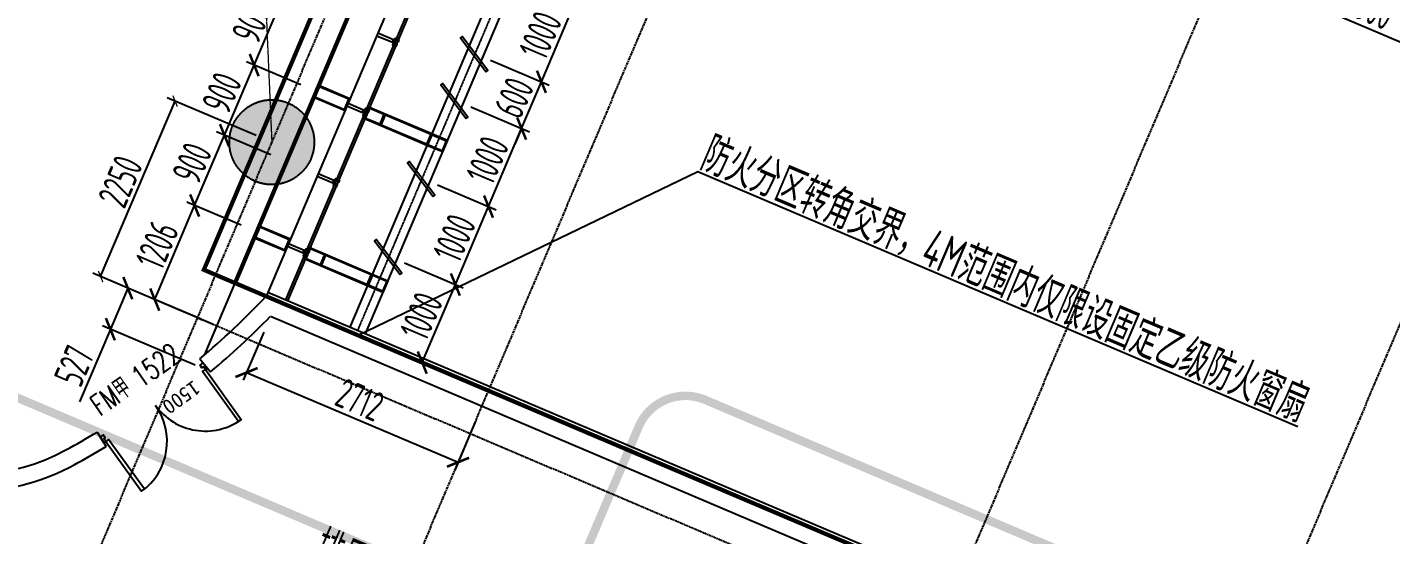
# Model space of a CAD drawing. Extents: x 11778731 to 12007717, y -6694179 to -6314888.
# Drawn here: x 11970474 to 11986574, y -6427766 to -6421778 of the extents above; entities that cross this region are included whole.
import ezdxf
from ezdxf.enums import TextEntityAlignment as Align
from ezdxf.xclip import XClip

# ---------------------------------------------------------------- set-up
doc = ezdxf.new("R2010")
doc.units = 0
doc.header["$LTSCALE"] = 10
doc.header["$MEASUREMENT"] = 0
doc.header["$XCLIPFRAME"] = 0
for name, pattern in [('A3-RG-axis-100$0$CENTER', [2, 1.25, -0.25, 0.25, -0.25]), ('A3-RI-5F$0$DASH', [0.35, 0.25, -0.1]), ('A3-RI-5F$0$DOTE', [2.42, 2, -0.2, 0.02, -0.2]), ('DASHED2', [0.375, 0.25, -0.125])]:
    doc.linetypes.add(name, pattern=pattern)
for name, color, linetype in [('A-CLOD', 200, 'Continuous'), ('A3-RB-5F-100$0$A-DIMS-100', 1, 'Continuous'), ('A3-RG-axis-100$0$A-DIMS-100', 1, 'Continuous'), ('A3-RG-axis-100$0$A-GRID', 1, 'A3-RG-axis-100$0$CENTER'), ('A3-RI-5F$0$A-DETAILS', 11, 'Continuous'), ('A3-RI-5F$0$A-DOOR', 32, 'Continuous'), ('A3-RI-5F$0$A-FACD-ALUM', 30, 'Continuous'), ('A3-RI-5F$0$A-FLOR', 2, 'Continuous'), ('A3-RI-5F$0$A-GLAZ', 140, 'Continuous'), ('A3-RI-5F$0$A-WALL', 7, 'Continuous'), ('A3-RI-5F$0$A-WALL-FINI', 95, 'Continuous'), ('A3-RS-1F$0$A-HATH-GRAY', 8, 'Continuous'), ('A3-RS-1F$0$A-WALL', 7, 'Continuous'), ('A3-SYMB-5F-100$0$A-SYMB', 4, 'Continuous'), ('A3-SYMB-5F-100$0$A-SYMB-AREA', 4, 'Continuous'), ('A3-SYMB-5F-100$0$A-SYMB-DOOR', 3, 'Continuous'), ('A3-SYMB-5F-100$0$A-SYMB-DOOR1', 3, 'Continuous'), ('A3-SYMB-5F-100$0$A-SYMB-DOOR2', 3, 'Continuous'), ('A3-SYMB-5F-100$0$A-SYMB-DOOR3', 3, 'Continuous'), ('A3-SYMB-5F-100$0$A-SYMB-NAME', 4, 'Continuous'), ('A3-SYMB-5F-100$0$A-SYMB-NAME-E', 4, 'Continuous')]:
    doc.layers.add(name, color=color, linetype=linetype)
doc.layers.add('A3-RI-5F$0$AN-P1', color=1, linetype='Continuous', lineweight=5)
doc.styles.add('A3-RB-5F-100$0$XD2008', font='xd-hzs.shx', dxfattribs={"width": 0.7, "bigfont": 'xd-hztxt.shx'})
doc.styles.add('A3-RG-axis-100$0$XD2008', font='xd-hzs.shx', dxfattribs={"width": 0.7, "bigfont": 'xd-hztxt.shx'})
doc.styles.add('A3-RI-5F$0$Standard', font='')
doc.styles.add('A3-SYMB-5F-100$0$ECADI', font='hzs.shx', dxfattribs={"width": 0.7, "bigfont": 'hztxt.shx'})
doc.styles.add('A3-SYMB-5F-100$0$ECADI-TXT', font='simplex.shx', dxfattribs={"bigfont": 'hztxt.shx'})
doc.styles.get('A3-RI-5F$0$Standard').set_extended_font_data('SimSun')
doc.dimstyles.new('A3-RB-5F-100$0$XD100', dxfattribs={"dimscale": 100, "dimtxt": 3.5, "dimasz": 1.5, "dimexe": 1, "dimexo": 2, "dimgap": 0.5, "dimtad": 1, "dimdec": 0, "dimdsep": 46, "dimtxsty": 'A3-RB-5F-100$0$XD2008', "dimcen": 2.5, "dimclrt": 4, "dimaunit": 1, "dimadec": 0, "dimazin": 0, "dimtfac": 1, "dimtdec": 0, "dimtix": 1, "dimtmove": 0, "dimatfit": 3, "dimfxl": 0, "dimtolj": 1, "dimtzin": 0, "dimarcsym": 0})
doc.dimstyles.new('A3-RB-5F-100$0$XD100$0', dxfattribs={"dimscale": 100, "dimtxt": 3.5, "dimasz": 2, "dimexe": 1, "dimexo": 2, "dimgap": 0.5, "dimtad": 1, "dimdec": 0, "dimdsep": 46, "dimtxsty": 'A3-RB-5F-100$0$XD2008', "dimblk1": 'A3-RB-5F-100$0$_ARCHTICK', "dimblk2": 'A3-RB-5F-100$0$_ARCHTICK', "dimsah": 1, "dimcen": 2.5, "dimclrt": 4, "dimaunit": 1, "dimadec": 0, "dimazin": 0, "dimtfac": 1, "dimtdec": 0, "dimtix": 1, "dimtmove": 0, "dimatfit": 3, "dimfxl": 0, "dimtolj": 1, "dimtzin": 0, "dimarcsym": 0})
doc.dimstyles.new('A3-RG-axis-100$0$XD100$0', dxfattribs={"dimscale": 100, "dimtxt": 3.5, "dimasz": 1, "dimexe": 1, "dimexo": 2, "dimgap": 0.5, "dimtad": 1, "dimdec": 0, "dimdsep": 46, "dimtxsty": 'A3-RG-axis-100$0$XD2008', "dimblk1": 'A3-RG-axis-100$0$_ARCHTICK', "dimblk2": 'A3-RG-axis-100$0$_ARCHTICK', "dimsah": 1, "dimcen": 2.5, "dimclrt": 4, "dimaunit": 1, "dimadec": 0, "dimazin": 0, "dimtfac": 1, "dimtdec": 0, "dimtix": 1, "dimtmove": 0, "dimatfit": 3, "dimfxl": 0, "dimtolj": 1, "dimtzin": 0, "dimarcsym": 0})

# ---------------------------------------------------------------- blocks, each defined once
blk = doc.blocks.new('A3-RI-5F$0$J-双扇门-1500')
for points in [[(25, 80), (25, 805), (65, 805), (65, 80)], [(1475, 80), (1475, 805), (1435, 805), (1435, 80)], [(0, 80), (25, 80), (25, 40), (45, 40), (45, 0), (0, 0)], [(1500, 80), (1475, 80), (1475, 40), (1455, 40), (1455, 0), (1500, 0)]]:
    blk.add_lwpolyline(points, close=True)
for centre, start, end in [((25, 80), 0, 90), ((1475, 80), 90, 180)]:
    blk.add_arc(centre, 725, start, end)
at = {"layer": 'Defpoints', "style": 'A3-RI-5F$0$Standard'}
blk.add_text('1500', height=175, rotation=360, dxfattribs=at).set_placement((210, 94))
blk = doc.blocks.new('A3-RI-5F')
at = {"layer": 'A3-RI-5F$0$A-DETAILS'}
for points in [[(11974698, -6422798), (11974640, -6422936), (11974456, -6422858), (11974514, -6422720)], [(11974685, -6422804), (11974635, -6422923), (11974469, -6422853), (11974520, -6422733)], [(11975251, -6423033), (11975192, -6423171), (11974640, -6422936), (11974698, -6422798)], [(11975238, -6423038), (11975187, -6423158), (11974653, -6422931), (11974704, -6422811)], [(11975435, -6423111), (11975376, -6423249), (11975192, -6423171), (11975251, -6423033)], [(11975422, -6423116), (11975371, -6423236), (11975205, -6423165), (11975256, -6423046)], [(11973995, -6424455), (11973936, -6424593), (11973752, -6424515), (11973811, -6424377)], [(11973982, -6424460), (11973931, -6424580), (11973766, -6424510), (11973816, -6424390)], [(11974547, -6424690), (11974489, -6424828), (11973936, -6424593), (11973995, -6424455)], [(11974534, -6424695), (11974484, -6424815), (11973950, -6424588), (11974000, -6424468)], [(11974732, -6424768), (11974673, -6424906), (11974489, -6424828), (11974547, -6424690)], [(11974718, -6424773), (11974668, -6424893), (11974502, -6424822), (11974553, -6424703)]]:
    blk.add_lwpolyline(points, close=True, dxfattribs=at)
at = {"layer": 'A3-RI-5F$0$A-FACD-ALUM'}
for p, q in [((11974788, -6421948), (11974796, -6421967)), ((11974791, -6421941), (11974810, -6421933)), ((11974791, -6421941), (11974799, -6421961)), ((11974793, -6421935), (11974813, -6421927)), ((11974439, -6422770), (11974459, -6422762)), ((11974442, -6422763), (11974461, -6422755)), ((11974436, -6422776), (11974444, -6422796)), ((11974439, -6422770), (11974447, -6422789)), ((11974085, -6423605), (11974093, -6423624)), ((11974087, -6423598), (11974107, -6423590)), ((11974087, -6423598), (11974095, -6423618)), ((11974090, -6423592), (11974110, -6423584)), ((11973733, -6424433), (11973741, -6424453)), ((11973736, -6424426), (11973755, -6424419)), ((11973736, -6424426), (11973744, -6424446)), ((11973738, -6424420), (11973758, -6424412))]:
    blk.add_line(p, q, dxfattribs=at)
for points in [[(11978189, -6391860), (11978365, -6391317), (11987372, -6391789), (11973315, -6424906)], [(11978237, -6391711), (11986781, -6392158), (11972568, -6425641)]]:
    blk.add_lwpolyline(points, dxfattribs=at)
for points in [[(11974785, -6421955), (11974797, -6421927), (11974612, -6421849), (11974601, -6421877)], [(11974796, -6421992), (11974808, -6421965), (11974799, -6421961), (11974787, -6421988)], [(11974831, -6421909), (11974820, -6421937), (11974810, -6421933), (11974822, -6421906)], [(11974863, -6421923), (11974852, -6421951), (11974843, -6421947), (11974854, -6421919)], [(11975891, -6422303), (11975911, -6422288), (11975610, -6421888), (11975590, -6421903)], [(11974828, -6422006), (11974840, -6421978), (11974831, -6421974), (11974819, -6422002)], [(11975656, -6422855), (11975676, -6422840), (11975375, -6422441), (11975356, -6422456)], [(11974226, -6422760), (11974284, -6422622), (11973916, -6422466), (11973857, -6422604)], [(11974220, -6422747), (11974271, -6422628), (11973921, -6422479), (11973870, -6422599)], [(11974433, -6422783), (11974445, -6422756), (11974261, -6422678), (11974249, -6422705)], [(11974480, -6422738), (11974468, -6422766), (11974459, -6422762), (11974470, -6422734)], [(11974512, -6422752), (11974500, -6422779), (11974491, -6422775), (11974503, -6422748)], [(11974444, -6422821), (11974456, -6422793), (11974447, -6422789), (11974435, -6422817)], [(11974477, -6422834), (11974488, -6422807), (11974479, -6422803), (11974467, -6422831)], [(11975266, -6423775), (11975286, -6423760), (11974985, -6423361), (11974965, -6423376)], [(11974081, -6423612), (11974093, -6423584), (11973909, -6423506), (11973897, -6423534)], [(11974128, -6423566), (11974116, -6423594), (11974107, -6423590), (11974119, -6423562)], [(11974093, -6423649), (11974104, -6423622), (11974095, -6423618), (11974084, -6423645)], [(11974125, -6423663), (11974137, -6423635), (11974127, -6423631), (11974116, -6423659)], [(11974160, -6423580), (11974148, -6423608), (11974139, -6423604), (11974151, -6423576)], [(11973522, -6424417), (11973581, -6424279), (11973213, -6424123), (11973154, -6424261)], [(11973517, -6424404), (11973568, -6424285), (11973218, -6424136), (11973167, -6424256)], [(11973730, -6424440), (11973742, -6424413), (11973557, -6424335), (11973546, -6424362)], [(11974875, -6424696), (11974895, -6424681), (11974594, -6424282), (11974574, -6424297)], [(11973741, -6424478), (11973753, -6424450), (11973744, -6424446), (11973732, -6424474)], [(11973776, -6424395), (11973765, -6424422), (11973755, -6424419), (11973767, -6424391)], [(11973773, -6424491), (11973785, -6424464), (11973776, -6424460), (11973764, -6424487)], [(11973808, -6424409), (11973797, -6424436), (11973788, -6424432), (11973799, -6424405)]]:
    blk.add_lwpolyline(points, close=True, dxfattribs=at)
at = {"layer": 'A3-RI-5F$0$A-FLOR', "linetype": 'A3-RI-5F$0$DASH', "const_width": 50}
for points in [[(11897637, -6393080), (11898125, -6393287), (11898323, -6393228), (11896986, -6418742), (11920412, -6428686), (11921780, -6425464), (11976706, -6448779), (11984755, -6429817), (11972559, -6424640), (11986356, -6392136)], [(11922332, -6425699), (11977075, -6448936), (11985124, -6429973), (11972927, -6424796), (11986781, -6392158)]]:
    blk.add_lwpolyline(points, dxfattribs=at)
at = {"layer": 'A3-RI-5F$0$A-GLAZ'}
for p, q in [((11988805, -6391614), (11974465, -6425395)), ((11988509, -6391798), (11974281, -6425317))]:
    blk.add_line(p, q, dxfattribs=at)
for points in [[(11977975, -6391791), (11978205, -6391083), (11987705, -6391581), (11973522, -6424994)], [(11977951, -6391783), (11978187, -6391057), (11987742, -6391558), (11973545, -6425004)]]:
    blk.add_lwpolyline(points, dxfattribs=at)
at = {"layer": 'A3-RI-5F$0$A-GLAZ', "linetype": 'A3-RI-5F$0$DASH'}
blk.add_lwpolyline([(11987700, -6391656), (11988657, -6391706), (11974373, -6425356)], dxfattribs=at)
at = {"layer": 'A3-RI-5F$0$A-WALL'}
for p, q in [((11985124, -6429973), (11973295, -6424952)), ((11980995, -6428438), (11973344, -6425190)), ((11972510, -6425690), (11972639, -6425843)), ((11971301, -6426554), (11971404, -6426726))]:
    blk.add_line(p, q, dxfattribs=at)
for centre, radius, start, end in [((11966372, -6418374), 9550, 309.998, 316.4649), ((11966372, -6418374), 9750, 309.998, 315.6479), ((11966372, -6418374), 9550, 298.5105, 301.0706), ((11969785, -6424657), 2400, 247, 298.5105), ((11966372, -6418374), 9750, 298.5105, 301.0706), ((11969785, -6424657), 2600, 247, 298.5105)]:
    blk.add_arc(centre, radius, start, end, dxfattribs=at)
at = {"layer": 'A3-RI-5F$0$A-WALL-FINI'}
for p, q in [((11973315, -6424906), (11973295, -6424952)), ((11985189, -6429947), (11973315, -6424906))]:
    blk.add_line(p, q, dxfattribs=at)
at = {"layer": 'A3-RI-5F$0$AN-P1', "linetype": 'A3-RI-5F$0$DOTE'}
blk.add_line((11972698, -6407951), (11973361, -6423134), dxfattribs=at)
at = {"layer": 'A3-RI-5F$0$A-DOOR', "rotation": 215.7680788375609}
blk.add_blockref('A3-RI-5F$0$J-双扇门-1500', (11972550, -6425738), dxfattribs=at)
blk = doc.blocks.new('A3-RG-axis-100$0$_ARCHTICK')
at = {"color": 0, "linetype": 'ByBlock', "const_width": 0.15}
blk.add_lwpolyline([(-0.5, -0.5), (0.5, 0.5)], dxfattribs=at)
blk = doc.blocks.new('*D233')
at = {"layer": 'A3-RG-axis-100$0$A-DIMS-100', "color": 0, "lineweight": -2}
for p, q in [((11984545, -6421100), (11984527, -6421141)), ((11984566, -6421049), (11987880, -6422456)), ((11987859, -6422506), (11987841, -6422548))]:
    blk.add_line(p, q, dxfattribs=at)
at = {"layer": 'Defpoints', "color": 0}
for p in [(11984623, -6420915), (11987937, -6422322), (11987880, -6422456)]:
    blk.add_point(p, dxfattribs=at)
at = {"layer": 'A3-RG-axis-100$0$A-DIMS-100', "color": 0, "lineweight": -2, "xscale": 100, "yscale": 100, "zscale": 100}
for p, rotation in [((11984566, -6421049), 156.999999999898), ((11987880, -6422456), 336.999999999898)]:
    blk.add_blockref('A3-RG-axis-100$0$_ARCHTICK', p, dxfattribs=dict(at, rotation=rotation))
at = {"layer": 'A3-RG-axis-100$0$A-DIMS-100', "color": 4, "insert": (11986311, -6421545), "char_height": 350, "attachment_point": 5, "rotation": 337, "style": 'A3-RG-axis-100$0$XD2008'}
blk.add_mtext('\\A1;3600', dxfattribs=at)
blk = doc.blocks.new('*D307')
at = {"layer": 'A3-RG-axis-100$0$A-DIMS-100', "color": 0, "lineweight": -2}
for p, q in [((11971340, -6424720), (11972219, -6422649)), ((11973177, -6423055), (11972127, -6422610)), ((11972298, -6425127), (11971248, -6424681))]:
    blk.add_line(p, q, dxfattribs=at)
at = {"layer": 'Defpoints', "color": 0}
for p in [(11972219, -6422649), (11973361, -6423134), (11972482, -6425205)]:
    blk.add_point(p, dxfattribs=at)
at = {"layer": 'A3-RG-axis-100$0$A-DIMS-100', "color": 0, "lineweight": -2, "xscale": 100, "yscale": 100, "zscale": 100}
for p, rotation in [((11972219, -6422649), 67.00006332379806), ((11971340, -6424720), 247.000063323798)]:
    blk.add_blockref('A3-RG-axis-100$0$_ARCHTICK', p, dxfattribs=dict(at, rotation=rotation))
at = {"layer": 'A3-RG-axis-100$0$A-DIMS-100', "color": 4, "insert": (11971573, -6423597), "char_height": 350, "attachment_point": 5, "rotation": 67.0001, "style": 'A3-RG-axis-100$0$XD2008'}
blk.add_mtext('\\A1;2250', dxfattribs=at)
blk = doc.blocks.new('A3-SYMB-5F-100$0$ECADI-TAG-DOOR')
at = {"layer": 'A3-SYMB-5F-100$0$A-SYMB-DOOR', "style": 'A3-SYMB-5F-100$0$ECADI-TXT', "width": 0.7}
for tag, p in [('门窗主编号1', (-6.41, 7.26)), ('门窗主编号2', (2.08, 7.26))]:
    blk.add_attdef(tag, p, '', height=2.5, dxfattribs=at)
at = {"layer": 'A3-SYMB-5F-100$0$A-SYMB-DOOR', "style": 'A3-SYMB-5F-100$0$ECADI-TXT', "width": 0.7, "flags": 1}
for tag, p in [('洞口尺寸(宽X高)', (-6.42, 1.62)), ('备注', (-6.39, -1.21))]:
    blk.add_attdef(tag, p, '', height=2.5, dxfattribs=at)
at = {"layer": 'A3-SYMB-5F-100$0$A-SYMB-DOOR1', "style": 'A3-SYMB-5F-100$0$ECADI-TXT', "width": 0.7}
blk.add_attdef('门窗辅编号1', (-6.41, 4.41), '', height=2.5, dxfattribs=at)
at = {"layer": 'A3-SYMB-5F-100$0$A-SYMB-DOOR2', "style": 'A3-SYMB-5F-100$0$ECADI-TXT', "width": 0.7}
blk.add_attdef('门窗辅编号2', (-2.86, 4.41), '', height=2.5, dxfattribs=at)
at = {"layer": 'A3-SYMB-5F-100$0$A-SYMB-DOOR3', "style": 'A3-SYMB-5F-100$0$ECADI-TXT', "width": 0.7}
blk.add_attdef('门窗辅编号3', (2.32, 4.41), '', height=2.5, dxfattribs=at)
blk = doc.blocks.new('A3-SYMB-5F-100$0$ECADI-TAG-ROOM')
at = {"layer": 'A3-SYMB-5F-100$0$A-SYMB-AREA', "style": 'A3-SYMB-5F-100$0$ECADI', "width": 0.7}
blk.add_attdef('340M2', text='', height=2.5, dxfattribs=at).set_placement((7.17, -1.75), align=Align.MIDDLE_LEFT)
at = {"layer": 'A3-SYMB-5F-100$0$A-SYMB-NAME', "style": 'A3-SYMB-5F-100$0$ECADI', "width": 0.7}
blk.add_attdef('CHINESENAME', (-5.13, 0.09), '', height=4.5, dxfattribs=at)
at = {"layer": 'A3-SYMB-5F-100$0$A-SYMB-NAME-E', "style": 'A3-SYMB-5F-100$0$ECADI', "width": 0.7}
for tag, p in [('ENGLISHHIGH', (-5.13, 8.04)), ('ENGLISHLOW', (-5.13, 4.84))]:
    blk.add_attdef(tag, p, '', height=2.5, dxfattribs=at)
blk = doc.blocks.new('A3-SYMB-5F-100')
at = {"layer": 'A3-SYMB-5F-100$0$A-SYMB'}
blk.add_lwpolyline([(11974381, -6425413), (11978390, -6423479), (11985477, -6426487)], dxfattribs=at)
ref = blk.add_blockref('A3-SYMB-5F-100$0$ECADI-TAG-ROOM', (11979591, -6423946), dxfattribs=dict(at, xscale=99.99999999989049, yscale=100.0000000001164, rotation=336.9999999998162))
ref.add_attrib('CHINESENAME', '防火分区转角交界，4M范围内仅限设固定乙级防火窗扇', (11978390, -6423450), dxfattribs={"height": 450, "rotation": 337, "style": 'A3-SYMB-5F-100$0$ECADI', "width": 0.7})
ref = blk.add_blockref('A3-SYMB-5F-100$0$ECADI-TAG-ROOM', (11974529, -6428360), dxfattribs=dict(at, xscale=99.99999999989049, yscale=100.0000000001164, rotation=337))
ref.add_attrib('CHINESENAME', '排风管井', (11973801, -6428094), dxfattribs={"height": 450, "rotation": 337, "style": 'A3-SYMB-5F-100$0$ECADI', "width": 0.7})
at = {"layer": 'A3-SYMB-5F-100$0$A-SYMB-DOOR'}
ref = blk.add_blockref('A3-SYMB-5F-100$0$ECADI-TAG-DOOR', (11972342, -6426558, -333), dxfattribs=dict(at, xscale=99.99999999997294, yscale=100, zscale=100, rotation=34.98792025055114))
ref.add_attrib('门窗主编号1', 'FM甲', dxfattribs={"height": 250, "rotation": 34.9879, "style": 'A3-SYMB-5F-100$0$ECADI-TXT', "width": 0.7}).set_placement((11971736, -6426093, -333), align=Align.RIGHT)
ref.add_attrib('门窗主编号2', '1522', (11971819, -6426039), dxfattribs={"height": 250, "rotation": 34.9879, "style": 'A3-SYMB-5F-100$0$ECADI-TXT', "width": 0.7})
blk = doc.blocks.new('A3-RS-1F')
at = {"layer": 'A3-RS-1F$0$A-HATH-GRAY'}
h = blk.add_hatch(color=256, dxfattribs=at)
edge = h.paths.add_edge_path()
edge.add_arc((11973361, -6423134), 501, 0, 360)
at = {"layer": 'A3-RS-1F$0$A-WALL'}
blk.add_circle((11973361, -6423134), 501, dxfattribs=at)
blk = doc.blocks.new('A3-RB-5F-100$0$_ARCHTICK')
at = {"color": 0, "linetype": 'ByBlock', "const_width": 0.15}
blk.add_lwpolyline([(-0.5, -0.5), (0.5, 0.5)], dxfattribs=at)
blk = doc.blocks.new('*D360')
at = {"layer": 'A3-RB-5F-100$0$A-DIMS-100', "color": 0, "lineweight": -2}
for p, q in [((11973153, -6422224), (11973505, -6421395)), ((11974054, -6421629), (11973413, -6421356)), ((11973703, -6422457), (11973061, -6422185))]:
    blk.add_line(p, q, dxfattribs=at)
at = {"layer": 'Defpoints', "color": 0}
for p in [(11973505, -6421395), (11974238, -6421707), (11973887, -6422535)]:
    blk.add_point(p, dxfattribs=at)
at = {"layer": 'A3-RB-5F-100$0$A-DIMS-100', "color": 0, "lineweight": -2, "xscale": 200, "yscale": 200, "zscale": 200}
for p, rotation in [((11973505, -6421395), 67.00000002033991), ((11973153, -6422224), 247.0000000203399)]:
    blk.add_blockref('A3-RB-5F-100$0$_ARCHTICK', p, dxfattribs=dict(at, rotation=rotation))
at = {"layer": 'A3-RB-5F-100$0$A-DIMS-100', "color": 4, "insert": (11973122, -6421722), "char_height": 350, "attachment_point": 5, "rotation": 67, "style": 'A3-RB-5F-100$0$XD2008'}
blk.add_mtext('\\A1;900', dxfattribs=at)
blk = doc.blocks.new('*D361')
at = {"layer": 'A3-RB-5F-100$0$A-DIMS-100', "color": 0, "lineweight": -2}
for p, q in [((11972802, -6423052), (11973153, -6422224)), ((11973703, -6422457), (11973061, -6422185)), ((11973351, -6423285), (11972710, -6423013))]:
    blk.add_line(p, q, dxfattribs=at)
at = {"layer": 'Defpoints', "color": 0}
for p in [(11973153, -6422224), (11973887, -6422535), (11973535, -6423364)]:
    blk.add_point(p, dxfattribs=at)
at = {"layer": 'A3-RB-5F-100$0$A-DIMS-100', "color": 0, "lineweight": -2, "xscale": 200, "yscale": 200, "zscale": 200}
for p, rotation in [((11973153, -6422224), 67.00000002036309), ((11972802, -6423052), 247.0000000203631)]:
    blk.add_blockref('A3-RB-5F-100$0$_ARCHTICK', p, dxfattribs=dict(at, rotation=rotation))
at = {"layer": 'A3-RB-5F-100$0$A-DIMS-100', "color": 4, "insert": (11972771, -6422550), "char_height": 350, "attachment_point": 5, "rotation": 67, "style": 'A3-RB-5F-100$0$XD2008'}
blk.add_mtext('\\A1;900', dxfattribs=at)
blk = doc.blocks.new('*D362')
at = {"layer": 'A3-RB-5F-100$0$A-DIMS-100', "color": 0, "lineweight": -2}
for p, q in [((11972450, -6423881), (11972802, -6423052)), ((11973351, -6423285), (11972710, -6423013)), ((11972999, -6424114), (11972358, -6423842))]:
    blk.add_line(p, q, dxfattribs=at)
at = {"layer": 'Defpoints', "color": 0}
for p in [(11972802, -6423052), (11973535, -6423364), (11973183, -6424192)]:
    blk.add_point(p, dxfattribs=at)
at = {"layer": 'A3-RB-5F-100$0$A-DIMS-100', "color": 0, "lineweight": -2, "xscale": 200, "yscale": 200, "zscale": 200}
for p, rotation in [((11972802, -6423052), 67.00000002033991), ((11972450, -6423881), 247.0000000203399)]:
    blk.add_blockref('A3-RB-5F-100$0$_ARCHTICK', p, dxfattribs=dict(at, rotation=rotation))
at = {"layer": 'A3-RB-5F-100$0$A-DIMS-100', "color": 4, "insert": (11972419, -6423379), "char_height": 350, "attachment_point": 5, "rotation": 67, "style": 'A3-RB-5F-100$0$XD2008'}
blk.add_mtext('\\A1;900', dxfattribs=at)
blk = doc.blocks.new('*D363')
at = {"layer": 'A3-RB-5F-100$0$A-DIMS-100', "color": 0, "lineweight": -2}
for p, q in [((11971979, -6424991), (11972450, -6423881)), ((11972999, -6424114), (11972358, -6423842)), ((11972528, -6425224), (11971887, -6424952))]:
    blk.add_line(p, q, dxfattribs=at)
at = {"layer": 'Defpoints', "color": 0}
for p in [(11972450, -6423881), (11973183, -6424192), (11972712, -6425302)]:
    blk.add_point(p, dxfattribs=at)
at = {"layer": 'A3-RB-5F-100$0$A-DIMS-100', "color": 0, "lineweight": -2, "xscale": 200, "yscale": 200, "zscale": 200}
for p, rotation in [((11972450, -6423881), 66.99999999998269), ((11971979, -6424991), 246.9999999999827)]:
    blk.add_blockref('A3-RB-5F-100$0$_ARCHTICK', p, dxfattribs=dict(at, rotation=rotation))
at = {"layer": 'A3-RB-5F-100$0$A-DIMS-100', "color": 4, "insert": (11972007, -6424348), "char_height": 350, "attachment_point": 5, "rotation": 67, "style": 'A3-RB-5F-100$0$XD2008'}
blk.add_mtext('\\A1;1206', dxfattribs=at)
blk = doc.blocks.new('*D599')
at = {"layer": 'A3-RB-5F-100$0$A-DIMS-100', "color": 0, "lineweight": -2}
blk.add_arc((11972698, -6407951), 1303, 272.5012, 342, dxfattribs=at)
at = {"layer": 'Defpoints', "color": 0}
for p in [(11907917, -6386902), (11972698, -6407951), (11973262, -6409125), (12002105, -6417506), (11973361, -6423134)]:
    blk.add_point(p, dxfattribs=at)
at = {"layer": 'A3-RB-5F-100$0$A-DIMS-100', "color": 0, "lineweight": -2, "xscale": 100, "yscale": 100, "zscale": 100}
for p, rotation in [((11973937, -6408353), 71.99999999989159), ((11972755, -6409253), 182.5012166517161)]:
    blk.add_blockref('A3-RB-5F-100$0$_ARCHTICK', p, dxfattribs=dict(at, rotation=rotation))
at = {"layer": 'A3-RB-5F-100$0$A-DIMS-100', "color": 4, "insert": (11973330, -6408782), "char_height": 350, "attachment_point": 5, "rotation": 37.2506, "style": 'A3-RB-5F-100$0$XD2008'}
blk.add_mtext('\\A1;69°29\'56"', dxfattribs=at)
blk = doc.blocks.new('*D724')
at = {"layer": 'A3-RB-5F-100$0$A-DIMS-100', "color": 0, "lineweight": -2}
for p, q in [((11976335, -6421246), (11977028, -6421540)), ((11976545, -6422421), (11976936, -6421500)), ((11975944, -6422166), (11976637, -6422460))]:
    blk.add_line(p, q, dxfattribs=at)
at = {"layer": 'Defpoints', "color": 0}
for p in [(11976151, -6421167), (11976936, -6421500), (11975760, -6422088)]:
    blk.add_point(p, dxfattribs=at)
at = {"layer": 'A3-RB-5F-100$0$A-DIMS-100', "color": 0, "lineweight": -2, "xscale": 200, "yscale": 200, "zscale": 200}
for p, rotation in [((11976936, -6421500), 66.99999999988684), ((11976545, -6422421), 246.9999999998868)]:
    blk.add_blockref('A3-RB-5F-100$0$_ARCHTICK', p, dxfattribs=dict(at, rotation=rotation))
at = {"layer": 'A3-RB-5F-100$0$A-DIMS-100', "color": 4, "insert": (11976533, -6421873), "char_height": 350, "attachment_point": 5, "rotation": 67, "style": 'A3-RB-5F-100$0$XD2008'}
blk.add_mtext('\\A1;1000', dxfattribs=at)
blk = doc.blocks.new('*D725')
at = {"layer": 'A3-RB-5F-100$0$A-DIMS-100', "color": 0, "lineweight": -2}
for p, q in [((11975944, -6422166), (11976637, -6422460)), ((11976545, -6422421), (11976623, -6422237)), ((11976311, -6422973), (11976545, -6422421)), ((11975710, -6422718), (11976403, -6423012)), ((11976311, -6422973), (11976232, -6423157))]:
    blk.add_line(p, q, dxfattribs=at)
at = {"layer": 'Defpoints', "color": 0}
for p in [(11975760, -6422088), (11976545, -6422421), (11975526, -6422640)]:
    blk.add_point(p, dxfattribs=at)
at = {"layer": 'A3-RB-5F-100$0$A-DIMS-100', "color": 0, "lineweight": -2, "xscale": 200, "yscale": 200, "zscale": 200}
for p, rotation in [((11976545, -6422421), 246.9999999998461), ((11976311, -6422973), 66.99999999984612)]:
    blk.add_blockref('A3-RB-5F-100$0$_ARCHTICK', p, dxfattribs=dict(at, rotation=rotation))
at = {"layer": 'A3-RB-5F-100$0$A-DIMS-100', "color": 4, "insert": (11976221, -6422609), "char_height": 350, "attachment_point": 5, "rotation": 67, "style": 'A3-RB-5F-100$0$XD2008'}
blk.add_mtext('\\A1;600', dxfattribs=at)
blk = doc.blocks.new('*D726')
at = {"layer": 'A3-RB-5F-100$0$A-DIMS-100', "color": 0, "lineweight": -2}
for p, q in [((11975710, -6422718), (11976403, -6423012)), ((11975920, -6423894), (11976311, -6422973)), ((11975319, -6423639), (11976012, -6423933))]:
    blk.add_line(p, q, dxfattribs=at)
at = {"layer": 'Defpoints', "color": 0}
for p in [(11975526, -6422640), (11976311, -6422973), (11975135, -6423561)]:
    blk.add_point(p, dxfattribs=at)
at = {"layer": 'A3-RB-5F-100$0$A-DIMS-100', "color": 0, "lineweight": -2, "xscale": 200, "yscale": 200, "zscale": 200}
for p, rotation in [((11976311, -6422973), 66.99999999989004), ((11975920, -6423894), 246.99999999989)]:
    blk.add_blockref('A3-RB-5F-100$0$_ARCHTICK', p, dxfattribs=dict(at, rotation=rotation))
at = {"layer": 'A3-RB-5F-100$0$A-DIMS-100', "color": 4, "insert": (11975908, -6423346), "char_height": 350, "attachment_point": 5, "rotation": 67, "style": 'A3-RB-5F-100$0$XD2008'}
blk.add_mtext('\\A1;1000', dxfattribs=at)
blk = doc.blocks.new('*D727')
at = {"layer": 'A3-RB-5F-100$0$A-DIMS-100', "color": 0, "lineweight": -2}
for p, q in [((11975319, -6423639), (11976012, -6423933)), ((11975529, -6424814), (11975920, -6423894)), ((11974929, -6424559), (11975621, -6424853))]:
    blk.add_line(p, q, dxfattribs=at)
at = {"layer": 'Defpoints', "color": 0}
for p in [(11975135, -6423561), (11975920, -6423894), (11974744, -6424481)]:
    blk.add_point(p, dxfattribs=at)
at = {"layer": 'A3-RB-5F-100$0$A-DIMS-100', "color": 0, "lineweight": -2, "xscale": 200, "yscale": 200, "zscale": 200}
for p, rotation in [((11975920, -6423894), 66.9999999998844), ((11975529, -6424814), 246.9999999998844)]:
    blk.add_blockref('A3-RB-5F-100$0$_ARCHTICK', p, dxfattribs=dict(at, rotation=rotation))
at = {"layer": 'A3-RB-5F-100$0$A-DIMS-100', "color": 4, "insert": (11975517, -6424266), "char_height": 350, "attachment_point": 5, "rotation": 67, "style": 'A3-RB-5F-100$0$XD2008'}
blk.add_mtext('\\A1;1000', dxfattribs=at)
blk = doc.blocks.new('*D728')
at = {"layer": 'A3-RB-5F-100$0$A-DIMS-100', "color": 0, "lineweight": -2}
for p, q in [((11974929, -6424559), (11975621, -6424853)), ((11975138, -6425735), (11975529, -6424814)), ((11974538, -6425480), (11975230, -6425774))]:
    blk.add_line(p, q, dxfattribs=at)
at = {"layer": 'Defpoints', "color": 0}
for p in [(11974744, -6424481), (11975529, -6424814), (11974354, -6425402)]:
    blk.add_point(p, dxfattribs=at)
at = {"layer": 'A3-RB-5F-100$0$A-DIMS-100', "color": 0, "lineweight": -2, "xscale": 200, "yscale": 200, "zscale": 200}
for p, rotation in [((11975529, -6424814), 66.99999999989967), ((11975138, -6425735), 246.9999999998996)]:
    blk.add_blockref('A3-RB-5F-100$0$_ARCHTICK', p, dxfattribs=dict(at, rotation=rotation))
at = {"layer": 'A3-RB-5F-100$0$A-DIMS-100', "color": 4, "insert": (11975127, -6425187), "char_height": 350, "attachment_point": 5, "rotation": 67, "style": 'A3-RB-5F-100$0$XD2008'}
blk.add_mtext('\\A1;1000', dxfattribs=at)
blk = doc.blocks.new('*D333')
at = {"layer": 'A3-RB-5F-100$0$A-DIMS-100', "color": 0, "lineweight": -2}
for p, q in [((11971661, -6424856), (11971455, -6425341)), ((11972661, -6425280), (11971569, -6424817)), ((11971455, -6425341), (11971092, -6426197)), ((11972455, -6425765), (11971363, -6425302))]:
    blk.add_line(p, q, dxfattribs=at)
at = {"layer": 'Defpoints', "color": 0}
for p in [(11971661, -6424856), (11972845, -6425359), (11972639, -6425843)]:
    blk.add_point(p, dxfattribs=at)
at = {"layer": 'A3-RB-5F-100$0$A-DIMS-100', "color": 0, "lineweight": -2, "xscale": 200, "yscale": 200, "zscale": 200}
for p, rotation in [((11971661, -6424856), 66.99999999973038), ((11971455, -6425341), 246.9999999997304)]:
    blk.add_blockref('A3-RB-5F-100$0$_ARCHTICK', p, dxfattribs=dict(at, rotation=rotation))
at = {"layer": 'A3-RB-5F-100$0$A-DIMS-100', "color": 4, "insert": (11971028, -6425773), "char_height": 350, "attachment_point": 5, "rotation": 67, "style": 'A3-RB-5F-100$0$XD2008'}
blk.add_mtext('\\A1;527', dxfattribs=at)
blk = doc.blocks.new('*D334')
at = {"layer": 'A3-RB-5F-100$0$A-DIMS-100', "color": 0, "lineweight": -2}
for p, q in [((11973266, -6425374), (11973024, -6425944)), ((11973063, -6425852), (11975560, -6426911)), ((11975762, -6426434), (11975521, -6427003))]:
    blk.add_line(p, q, dxfattribs=at)
at = {"layer": 'Defpoints', "color": 0}
for p in [(11973344, -6425190), (11975840, -6426250), (11975560, -6426911)]:
    blk.add_point(p, dxfattribs=at)
at = {"layer": 'A3-RB-5F-100$0$A-DIMS-100', "color": 0, "lineweight": -2, "xscale": 200, "yscale": 200, "zscale": 200}
for p, rotation in [((11973063, -6425852), 157.000000040832), ((11975560, -6426911), 337.0000000408319)]:
    blk.add_blockref('A3-RB-5F-100$0$_ARCHTICK', p, dxfattribs=dict(at, rotation=rotation))
at = {"layer": 'A3-RB-5F-100$0$A-DIMS-100', "color": 4, "insert": (11974399, -6426174), "char_height": 350, "attachment_point": 5, "rotation": 337, "style": 'A3-RB-5F-100$0$XD2008'}
blk.add_mtext('\\A1;2712', dxfattribs=at)
blk = doc.blocks.new('A3-RG-axis-100')
at = {"layer": 'A3-RG-axis-100$0$A-GRID'}
for p, q in [((11987492, -6389843.2), (11971114.4, -6428426.5)), ((11979102.4, -6418565.4), (11947827.8, -6492243.7)), ((11984625.5, -6420909.8), (11976733.4, -6439502.5)), ((11987939.3, -6422316.5), (11976921.4, -6448273.1)), ((11972482, -6425204.7), (11993552.3, -6434148.5))]:
    blk.add_line(p, q, dxfattribs=at)
at = {"layer": 'A3-RG-axis-100$0$A-DIMS-100'}
for p1, p2, distance, picture, middle in [((11984623.1, -6420915.4), (11987937, -6422322.1), -145.4, '*D233', (11986311.1, -6421545.5)), ((11972482, -6425204.7), (11973361.1, -6423133.6), 1240.3, '*D307', (11971572.7, -6423596.6))]:
    dim = blk.add_aligned_dim(p1=p1, p2=p2, distance=distance, dimstyle='A3-RG-axis-100$0$XD100$0', override={"dimasz": 1}, dxfattribs=at)
    dim.commit()
    dim.dimension.update_dxf_attribs({"geometry": picture, "text_midpoint": middle})
blk = doc.blocks.new('A3-RB-5F-100')
at = {"layer": 'A3-RB-5F-100$0$A-DIMS-100'}
dim = blk.add_angular_dim_2l(base=(11973262.4, -6409125.3), line1=((11907916.9, -6386902.1), (12002104.9, -6417505.7)), line2=((11972698, -6407950.8), (11973361.2, -6423133.6)), dimstyle='A3-RB-5F-100$0$XD100', override={"dimasz": 1, "dimblk1": 'A3-RB-5F-100$0$_ARCHTICK', "dimblk2": 'A3-RB-5F-100$0$_ARCHTICK', "dimsah": 1, "dimadec": 3}, dxfattribs=at)
dim.commit()
dim.dimension.update_dxf_attribs({"geometry": '*D599', "text_midpoint": (11973330.4, -6408782.4)})
for base, p1, p2, text, picture, middle in [((11973505.1, -6421395.5), (11973886.7, -6422535.1), (11974238.3, -6421706.7), '900', '*D360', (11973329.3, -6421809.7)), ((11973153.5, -6422223.9), (11973535, -6423363.6), (11973886.7, -6422535.1), '900', '*D361', (11972977.7, -6422638.1)), ((11972801.8, -6423052.4), (11973183.4, -6424192), (11973535, -6423363.6), '900', '*D362', (11972626, -6423466.6)), ((11972450.2, -6423880.8), (11972712.1, -6425302.4), (11973183.4, -6424192), '1206', '*D363', (11972214.5, -6424436))]:
    dim = blk.add_linear_dim(base=base, p1=p1, p2=p2, angle=67, text=text, dimstyle='A3-RB-5F-100$0$XD100$0', dxfattribs=at)
    dim.commit()
    dim.dimension.update_dxf_attribs({"geometry": picture, "text_midpoint": middle, "dimtype": 129})
for p1, p2, distance, picture, middle in [((11975760.4, -6422087.9), (11976151.1, -6421167.4), -852.5, '*D724', (11976533.3, -6421872.8)), ((11975525.9, -6422640.2), (11975760.4, -6422087.9), -852.5, '*D725', (11976220.7, -6422609.2)), ((11975135.2, -6423560.7), (11975525.9, -6422640.2), -852.5, '*D726', (11975908.2, -6423345.6)), ((11974744.5, -6424481.2), (11975135.2, -6423560.7), -852.5, '*D727', (11975517.4, -6424266.1)), ((11974353.8, -6425401.7), (11974744.5, -6424481.2), -852.5, '*D728', (11975126.7, -6425186.6)), ((11973343.7, -6425190.2), (11975840.5, -6426250.1), -718.4, '*D334', (11974399.3, -6426174.3))]:
    dim = blk.add_aligned_dim(p1=p1, p2=p2, distance=distance, dimstyle='A3-RB-5F-100$0$XD100$0', dxfattribs=at)
    dim.commit()
    dim.dimension.update_dxf_attribs({"geometry": picture, "text_midpoint": middle})
dim = blk.add_linear_dim(base=(11971661.3, -6424856.3), p1=(11972638.8, -6425843.5), p2=(11972844.6, -6425358.6), angle=67, dimstyle='A3-RB-5F-100$0$XD100$0', dxfattribs=at)
dim.commit()
dim.dimension.update_dxf_attribs({"geometry": '*D333', "text_midpoint": (11971234.7, -6425861.3), "dimtype": 129})

msp = doc.modelspace()

# ---------------------------------------------------------------- linework, layer by layer
at = {"layer": 'A-CLOD', "linetype": 'DASHED2', "const_width": 100}
for points in [[(11978540, -6429623), (11966151, -6424364, 0.414214), (11965364, -6424682), (11959991, -6437342, 0.414214), (11960309, -6438129), (11972697, -6443387, 0.414214), (11973484, -6443069), (11978858, -6430410, 0.414214)], [(11978480, -6426175), (11985752, -6429262, -0.414214), (11986069, -6430049), (11982025, -6439576, -0.414214), (11981239, -6439894), (11973967, -6436807, -0.414214), (11973649, -6436020), (11977693, -6426493, -0.414214)]]:
    msp.add_lwpolyline(points, format="xyb", close=True, dxfattribs=at)

# ---------------------------------------------------------------- block references
for name in ['A3-RI-5F', 'A3-RB-5F-100', 'A3-RG-axis-100', 'A3-SYMB-5F-100']:
    msp.add_blockref(name, (0, 0))
ref = msp.add_blockref('A3-RS-1F', (0, 0))
XClip(ref).set_block_clipping_path([(11889357.2540208902, -6419160.0659107883), (11910185.3192560691, -6426457.2118252832), (11927068.6119189896, -6433453.578039011), (11979134.5699833296, -6452657.9184868541), (12009188.7333128508, -6389730.3223040896), (11892617.6820170097, -6360484.8154213969), (11881387.5678784791, -6407421.677106794)])

doc.saveas('drawing.dxf')
